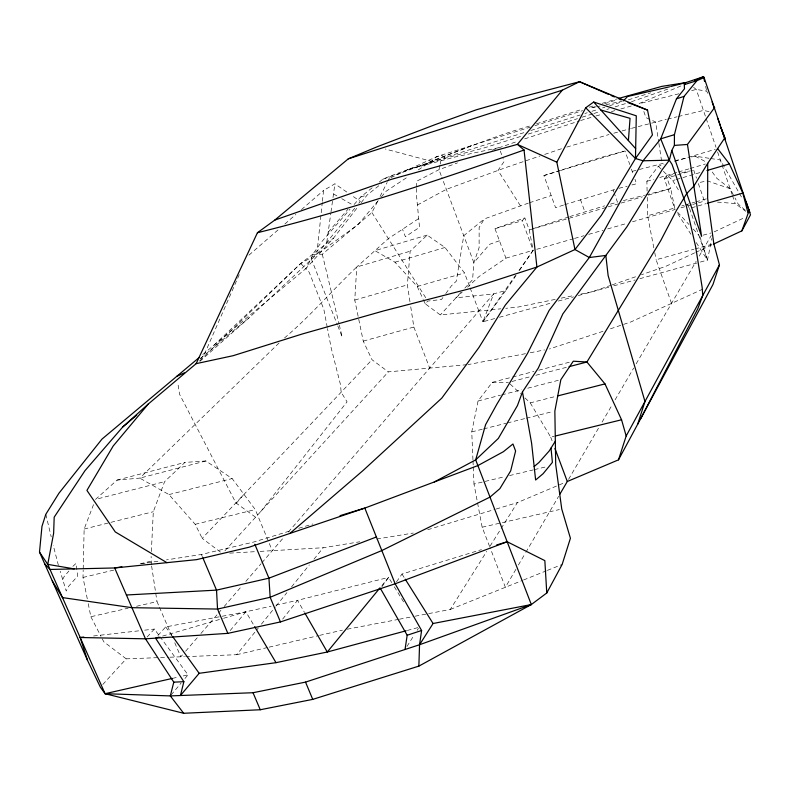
<?xml version="1.0" encoding="UTF-8"?>
<svg xmlns="http://www.w3.org/2000/svg" width="790" height="790" viewBox="0 0 790 790"><rect width="100%" height="100%" fill="white"/><g stroke="black" fill="none" stroke-linecap="round" stroke-linejoin="round"><path stroke-width="0.59" stroke-dasharray="3.95 2.96" d="M87.285 598.869L82.999 577.441L83.177 570.183M83.197 568.978L84.145 529.053L93.773 503.951M416.389 188.385L416.271 193.106L419.52 227.313L405.398 236.743L402.525 229.248M416.419 187.21L416.557 181.305L438.964 169.682L457.538 162.858M151.433 564.791L151.127 556.397M151.364 551.568L153.309 511.713L164.606 481.624L184.929 462.417L205.844 460.965L232.142 478.552L255.279 509.58L272.303 550.679M466.9 364.694L388.334 371.873L372.031 359.736L363.252 341.122L354.769 300.052L356.754 266.981L388.364 238.6L418.69 218.573M409.971 301.77L407.373 284.904L410.158 251.2L427.163 235.104L445.007 247.487L464.49 272.935L469.714 286.8M199.88 361.395L249.344 317.57L316.81 254.419L322.281 202.526M322.409 201.312L323.554 190.449L334.901 183.833L347.62 192.612M326.784 242.273L330.832 213.103M331 211.908L332.837 198.725M332.995 197.53L334.901 183.833M700.345 262.053L707.465 260.098L711.869 238.412M472.953 459.79L471.749 431.883L478.059 400.984L492.288 382.321L511.347 377.353M439.921 165.228L438.964 169.682L441.422 176.239M440.168 164.123L440.889 160.785L445.481 158.119L483.944 147.977L522.467 135.9M202.754 354.542L305.789 268.679L311.28 258.745L312.682 254.38L321.728 241.74L350.059 209.172M494.678 318.558L482.907 321.787L493.661 293.89L505.847 290.473L516.077 275.414M239.232 274.683L203.948 355.293L200.62 358.828M312.682 254.38L322.29 254.242L371.932 212.589L377.906 200.759M380.069 196.463L387.13 182.48M387.673 181.404L390.379 176.032L407.403 169.732L445.481 158.119M62.696 579.445L64.158 576.572L68.898 571.012M515.919 569.304L505.393 587.286L490.047 547.618M518.388 565.067L525.202 553.435M525.824 552.378L558.639 496.308M568.543 479.372L599.561 426.373M602.049 422.127L611.974 405.171M615.074 399.868L633.689 368.061M636.167 363.825L696.138 261.352M699.209 256.098L711.296 235.45M528.372 203.119L484.3 218.929L479.135 227.53L479.115 247.635L473.862 262.645L472.588 279.68L464.283 288.745M415.125 616.2L450.26 609.465L486.768 551.361M490.027 546.176L500.455 529.577M501.107 528.54L517.411 502.598L565.038 482.453M406.949 646.467L413.98 635.357M417.179 630.302L418.463 628.287M519.494 270.397L533.132 250.331L529.261 229.92L524.837 217.862L494.984 228.725L505.906 258.162L479.076 276.52L467.532 287.165M470.149 287.955L482.907 321.787L515.445 275.493M518.981 270.457L533.132 250.331L522.23 220.696L524.837 217.862M396.511 581.845L402.001 574.034L481.456 549.633M381.876 586.782L388.562 577.411L391.741 582.605M442.923 297.534L441.511 299.489L427.825 301.069L425.237 303.785L440.326 314.963L500.86 308.821M445.757 293.623L451.426 285.812L456.274 281.22L463.76 235.726L484.3 218.929M482.907 321.787L505.847 290.473M632.494 221.773L675.075 209.528L664.36 178.797L666.345 176.091L673.485 174.541M647.099 191.141L646.882 181.295L658.307 166.265L664.123 164.527M327.257 327.337L323.821 309.226L309.196 272.293L305.789 268.679L333.499 238.165L358.176 206.536M361.158 202.704L367.143 195.031L381.649 183.487M260.502 511.831L347.067 401.834L341.132 392.225L340.529 384.819L331.158 347.857L327.495 328.541M282.672 619.113L297.544 600.331L388.562 577.411L380.81 586.861M185.68 656.618L236.674 654.712L258.32 627.971M261.411 624.149L275.325 606.947M276.095 605.999L286.918 592.619M291.55 586.891L309.334 564.919M313.966 559.192L323.248 547.727L359.766 541.782M213.912 345.181L300.753 263.465L316.81 254.419L354.868 208.047M358.769 203.297L360.329 201.401L351.53 195.318M230.196 630.548L245.868 611.776L271.108 606.187M378.242 200.601L358.048 224.686L316.81 254.419M381.353 196.898L386.004 191.338L408.163 176.624M171.084 694.993L181.088 683.093M184.929 678.511L188.01 674.848L160.094 636.858M236.328 503.21L243.192 495.212M328.176 232.26L348.054 209.153M182.431 654.94L180.821 656.806L174.501 642.161M185.64 651.217L197.678 637.254M200.887 633.531L217.744 613.978M218.544 613.05L220.953 610.255M224.163 606.532L241.809 586.052M245.828 581.4L261.075 563.714M261.875 562.776L283.551 537.635M288.37 532.045L493.661 293.89L455.978 297.82L440.326 314.963M354.108 204.521L360.586 197.075L373.897 186.381M157.891 635.555L165.683 626.934L245.868 611.776L254.034 625.562M147.098 637.046L154.366 629.067L159.383 635.891M460.965 292.379L455.978 297.82L462.199 292.083M102.779 684.505L126.212 658.85L168.695 657.26M224.874 550.837L388.334 371.873M220.459 552.111L202.191 538.336L372.031 359.736M199.574 360.921L300.753 263.465L333.499 238.165M72.848 566.381L76.028 563.389L77.657 576.098L68.513 586.407L66.222 591.029L60.188 571.229M279.068 342.978L139.771 478.118L117.058 480.103L95.531 499.389L164.606 481.624M284.479 337.982C310.411 316.04 332.254 290.305 356.754 266.981L410.158 251.2M200.413 358.433L249.344 317.57M248.919 255.17L280.243 228.004M284.854 224.014L295.904 214.426M301.434 209.627L323.554 190.449M379.289 182.046L382.844 179.192L390.379 176.032M418.226 169.939L431.32 161.249L436.979 156.519L530.258 127.131M417.397 205.005L446.35 189.343L506.301 167.391L540.005 155.995M390.833 177.661L436.979 156.519L442.222 155.521L444.987 157.447L524.935 132.335M714.19 231.865L745 217.418M694.667 252.869L665.891 266.289L641.401 274.752M695.773 252.356L712.284 244.653M702.893 289.081L630.924 321.925L608.813 329.351M667.777 89.102L631.487 101.713M450.26 609.465L522.417 580.443M523.553 579.979L546.255 570.854M547.381 570.39L562.144 564.455M471.344 145.686L431.32 161.249L385.293 149.014M382.844 179.192C432.604 162.72 480.172 140.146 530.683 125.738M680.911 85.952L637.412 104.27M492.121 150.169L517.667 141.272M499.448 240.753L489.603 244.327L473.862 262.645L441.837 177.325M611.085 285.249L592.431 291.698L579.218 294.433M612.25 284.844L636.74 276.372M417.001 166.996L444.987 157.447M524.649 138.892L579.445 120.9M544.656 154.425L562.095 148.53M563.487 205.074L555.587 207.691L543.915 175.568L601.506 157.289L624.999 150.969L629.798 164.567M602.997 331.306L549.396 348.983M529.517 202.744L551.173 195.535M536.509 123.803L582.161 109.287M564.613 204.699L617.77 188.613M568.602 216.974L529.261 229.92L607.056 207.187M569.758 216.588L604.617 205.844M534.919 125.669L582.615 110.649M595.364 106.63L590.762 108.082L595.433 107.045M604.567 103.737L617.217 99.747M530.811 130.488L580.186 114.975M584.886 113.493L587.237 112.763M591.937 111.281L597.823 109.435M602.523 107.953L604.873 107.223M609.574 105.742L622.51 101.683M628.386 99.836L650.723 92.815M528.303 134.063L577.431 118.668M582.131 117.187L592.707 113.869M593.883 113.503L599.758 111.666M606.809 109.455L609.159 108.714M615.035 106.877L625.611 103.559M580.611 120.524L594.761 116.318M360.586 197.075L367.143 195.031M566.746 147.088L609.021 134.527M289.288 531.176L253.886 541.989L201.42 554.462L166.473 559.893M298.729 528.283L312.889 523.958M543.915 175.568L559.192 170.926M560.367 170.571L624.999 150.969M427.716 529.725L494.984 509.382M496.169 509.027L517.411 502.598M427.163 235.104L374.924 250.667L394.961 262.201L417.229 286.494L423.233 299.469M674.581 161.417L715.276 149.29M589.231 107.193L593.942 105.791M602.187 103.332L617.504 98.78M646.882 181.295L653.903 179.221M659.749 177.493L677.307 172.309M678.472 171.963L688.999 168.853M690.174 168.507L705.381 164.014M494.984 228.725L522.23 220.696M664.36 178.797L692.544 170.492M394.961 262.201L445.007 247.487M663.403 171.311L672.754 180.564L675.114 179.873M676.299 179.528L699.901 172.595M610.443 204.136L617.434 202.092L614.264 193.165M608.231 206.842L620.022 203.395M621.197 203.05L642.408 196.848M648.304 195.13L670.7 188.583L666.345 176.091M162.592 636.088L222.415 618.629M223.59 618.284L245.868 611.776M354.769 300.052L407.373 284.904M653.824 247.863L647.642 215.749L675.875 207.622M681.76 205.933L684.11 205.252M685.295 204.916L694.706 202.201M695.881 201.865L706.467 198.823M505.906 258.162L533.132 250.331M536.687 249.314L573.352 238.768M574.537 238.432L583.998 235.706M588.728 234.353L602.928 230.265M607.658 228.912L626.579 223.471M680.94 207.839L686.806 206.15M687.981 205.815L691.497 204.808M692.672 204.472L697.363 203.119M698.538 202.783L704.404 201.094L698.083 182.796L707.277 180.851L730.138 188.701L734.424 196.878M417.229 286.494L464.49 272.935M687.033 204.274L689.512 208.392L706.102 203.632M595.946 115.982L601.871 114.303M611.351 111.627L614.906 110.63M620.822 108.951L632.671 105.603M703.08 235.183L710.872 233.001M363.252 341.122L413.861 327.06L410.711 306.579M671.53 303.4L656.115 259.752L693.798 249.285M694.973 248.959L711.464 244.377M613.761 133.224L620.871 131.268M622.046 130.942L630.341 128.661M631.526 128.336L666.355 119.369M499.399 317.264L552.388 302.698M558.273 301.079L573.589 296.882M578.3 295.579L609.031 287.135M613.781 285.842L635.12 279.976M639.87 278.673L699.16 262.379M407.324 630.45L417.92 627.596M407.403 169.732L455.336 156.943L499.043 147.621M632.188 171.361L638.142 169.801M639.337 169.485L665.506 162.77M117.058 480.103L184.929 462.417M512.532 377.037L533.971 371.448M538.74 370.214L570.894 361.83M205.844 460.965L139.771 478.118L168.981 494.579L195.179 524.313L202.191 538.336M511.969 381.481L529.813 376.84M535.768 375.299L567.892 366.955M618.945 188.306L627.161 186.183M631.862 184.978L636.562 183.764L634.972 179.251M478.059 400.984L500.524 395.197M501.709 394.891L521.815 389.727M527.73 388.206L558.471 380.296M623.35 200.591L644.66 195.189M645.845 194.883L670.7 188.583L675.075 209.528M168.981 494.579L232.142 478.552M525.004 397.963L530.248 402.87L556.338 396.244M678.857 93.793L640.967 103.263L641.678 105.327M691.615 90.603L696.257 89.448L706.675 91.136L707.771 93.299M84.145 529.053L153.309 511.713M471.749 431.883L482.433 429.207M483.618 428.911L506.183 423.252M507.368 422.956L525.172 418.493M526.357 418.196L552.477 411.639M195.179 524.313L255.279 509.58M530.248 402.87L550.719 437.147L554.254 436.278M667.56 119.083L677.119 116.782M678.314 116.495L703.426 110.452L709.064 111.558M82.999 577.441L116.357 569.481M140.176 563.784L150.89 561.226M489.603 546.492L482.157 527.226L474 484.053L504.79 476.696M509.52 475.57L533.211 469.912M534.395 469.625L547.421 466.515M236.674 654.712L267.909 647.425M269.113 647.148L318.37 635.654M319.575 635.377L342.425 630.153M88.233 603.639L90.85 616.733L128.138 608.201M136.561 606.276L157.003 601.605L158.948 606.108M482.157 527.226L559.369 509.56M172.388 678.403L178.392 677.03M183.201 675.944L188.01 674.848M674.917 160.676L687.942 157.773M691.527 156.983L695.111 156.183L709.529 158.346M275.907 605.12L297.544 600.331L304.219 611.934M596.598 106.788L600.104 106.018M605.94 104.724L622.293 101.12M681.819 172.733L690.154 170.926M555.202 299.39L517.973 307.083L505.748 308.327M561.206 298.156L573.214 295.667M525.488 353.683L468.105 364.585M530.278 352.745L544.616 349.931M347.264 629.215L398.16 619.459M399.375 619.222L413.911 616.437M376.81 539.007L413.328 533.053M141.163 563.833L145.992 563.082M147.197 562.895L160.449 560.831M93.546 635.98L139.771 630.726M144.639 630.173L154.366 629.067M229.692 553.148L255.259 551.667M260.127 551.38L323.248 547.727M169.899 657.211L184.465 656.668M492.288 382.321L508.405 382.4M717.429 202.112L735.194 203.504L745.711 211.295M710.724 158.523L720.332 159.975L742.817 199.406M695.111 156.183L704.157 160.913L705.559 162.849M333.499 193.935L337.616 196.295M341.734 198.645L352.024 204.531M255.585 517.213L235.894 502.894L179.597 394.368L177.691 382.37M126.212 658.85L103.796 641.796L101.545 637.431M730.138 188.701L716.846 178.323L711.198 170.591M693.6 87.354L696.257 89.448L705.786 117.364M745.217 210.209L738.176 204.037L734.967 197.905M510.152 384.039L520.63 393.864M658.307 166.265L662.553 170.472M300.753 263.465L305.789 268.679M677.543 212.184L689.058 224.597M693.166 229.031L698.923 235.232M165.683 626.934L172.092 635.812M677.721 213.656L690.944 234.294M696.227 242.55L707.465 260.098L699.743 236.121M520.393 205.775L497.996 170.433L504.129 161.486L503.042 158.523M371.932 212.589L425.85 297.949M402.001 574.034L405.24 579.188M394.289 586.763L405.102 604.419M672.754 180.564L679.588 191.901M90.85 616.733L100.982 636.345M423.736 300.546L425.237 303.785M159.432 607.233L171.588 635.397M201.42 554.462L202.368 556.683M311.28 258.745L337.36 324.779M337.804 325.895L342.208 337.063L339.344 325.134M413.861 327.06L429.691 368.101M550.719 437.147L552.842 442.834M500.287 151.028L501.956 155.571M580.423 199.475L584.798 211.641M613.07 189.817L613.87 192.049M631.388 169.1L633.383 174.748M643.83 111.499L645.973 117.641L655.601 121.956L658.692 142.17M689.512 208.392L707.465 260.098M693.719 170.146L696.494 178.194M706.181 118.52L716.007 147.305M717.577 151.907L732.083 194.389M732.468 195.535L735.194 203.504M58.401 565.354L53.207 545.209M322.29 254.242L339.058 323.94M45.82 514.29L51.222 536.884M705.638 86.337L706.675 91.136M654.742 252.612L656.115 259.752M658.88 143.355L661.615 161.18M151.611 565.976L157.003 601.605M473.003 461.005L473.21 465.853M473.269 467.068L474 484.053M647.237 197.293L647.642 215.749"/><path stroke-width="1.19" d="M723.364 133.816L724.894 137.746L707.721 163.323L707.643 198.478L713.814 243.715L719.443 264.897L712.975 284.489L618.501 459.839L567.299 481.495L559.873 494.185M434.293 481.969L475.689 459.869L498.332 438.43L517.44 405.586L522.457 391.919L538.296 368.081L562.826 313.926L626.944 226.75L662.198 169.722L669.337 160.182L671.806 150.446L674.384 145.409L674.433 134.665L684.012 96.439L696.918 80.679L704.087 77.578L750.5 214.831L741.859 230.868L713.38 244.14M618.501 459.839L626.174 435.981L621.562 419.776L604.982 383.901L586.921 362.018L573.283 361.208L560.841 379.684L554.856 411.047L555.706 464.54L561.749 509.017L570.419 538.257L562.144 564.455L546.769 592.984L531.314 604.557L418.868 666.118L312.731 699.377L260.256 709.756L183.655 713.271L105.07 693.699L47.746 564.366L53.631 533.319L54.194 517.164L84.955 470.702L122.756 426.965L148.303 403.996L196.147 363.657L233.139 355.697L302.432 333.943L383.624 310.934L471.462 288.261L536.914 267.04L574.972 249.541L601.486 215.137L635.476 158.504L636.286 115.804L593.665 102.038L585.726 107.776L556.832 162.177L574.972 249.541L589.32 257.52L605.831 255.447L608.122 275.542L644.976 401.498L637.688 424.23M418.868 666.118L419.549 644.739L421.603 630.499L395.138 583.79L364.812 508.089L340.036 515.663M628.406 140.59L630.045 118.332L600.864 110.027M704.087 77.578L703.544 76.729L685.69 82.634L684.288 84.639L684.486 88.776L676.477 98.79L660.717 138.833L643.05 160.785L589.32 257.52L549.09 310.49L527.493 353.446L496.959 404.046L485.583 424.674L475.689 459.869L531.314 604.557L419.549 644.739L305.532 682.106L253.027 692.721L170.314 695.911L105.07 693.699L100.36 687.162L87.542 660.41L39.5 552.101L41.969 526.347L45.82 514.29L58.924 493.246L101.979 439.102L199.041 357.663M405.033 649.499L407.176 635.239L380.533 588.649M159.067 637.115L155.551 638.152L183.863 681.701L180.436 695.516L199.179 673.307L276.006 662.672L327.287 652.007L406.149 630.766M44.714 563.853L50.007 569.462L114.659 567.961L145.478 638.814L173.79 682.155L170.314 695.911L183.655 713.271M741.859 230.868L749.295 210.14M196.147 363.657L257.431 232.734L274.792 220.084L348.291 158.839L377.028 146.822L435.833 124.366L476.222 109.83L518.378 97.763L579.534 81.716L647.524 110.096L652.431 134.912L635.476 158.504L585.726 107.776M640.512 418.986L697.708 308.969L702.754 295.519L702.162 287.471L695.575 246.431L686.115 204.966L672.023 164.399L669.337 160.182L660.717 138.833L674.433 134.665M626.174 435.981L719.443 264.897M707.721 163.323L693.867 186.114L686.737 193.53L676.418 210.495L660.677 240.703L586.921 362.018L569.077 366.649M555.331 441.205L549.159 451.031L538.899 462.545L534.149 466.505M419.549 644.739L433.068 623.508L531.314 604.557M671.806 150.446L701.609 236.388L687.458 144.461L714.683 107.44M380.029 587.8L327.287 652.007L304.822 612.981M608.813 94.484L579.534 81.716L562.292 90.178L517.391 144.392L391.228 179.369L274.792 220.084M148.303 403.996L113.197 445.995L86.92 490.402L115.281 531.937L166.907 562.658M623.458 100.863L627.566 96.489L669.525 86.821M289.861 533.448L363.124 470.455L441.788 398.13L478.908 347.551L505.324 305.078L536.914 267.04L524.046 150.001L517.391 144.392L556.832 162.177M122.756 426.965L136.729 415.165M176.733 376.376L184.356 372.85M694.825 80.412L703.544 76.729L704.591 81.528M376.386 536.983L268.936 578.171L216.529 590.13L126.42 594.989M546.769 592.984L544.843 560.624L507.17 541.743L395.138 583.79L280.44 621.928L227.846 633.363L145.478 638.814L80.165 637.5L87.542 660.41M524.046 150.001C436.337 181.216 347.837 210.288 257.431 232.734M407.176 635.239L421.603 630.499M348.291 158.839L562.292 90.178M683.409 83.365L685.69 82.634L661.852 86.377L618.679 98.424M684.288 84.639L696.918 80.679M676.477 98.79L684.012 96.439M496.653 544.972L507.17 541.743M706.981 170.512L729.407 163.925L742.837 193.096L747.923 212.668M707.287 203.297L742.837 193.096M670.71 86.535L685.69 82.634M557.533 395.948L604.982 383.901M555.439 435.991L621.562 419.776M105.07 693.699L172.388 678.403M121.887 566.835L114.659 567.961L196.572 559.646L249.265 547.174L364.812 508.089L477.891 465.577L503.388 451.712L512.947 444L515.603 451.001L510.686 470.87L499.863 488.674L489.998 497.098L381.827 550.551L270.16 597.289L217.536 609.06L131.94 607.688L62.479 597.596L52.239 580.828M80.165 637.5L83.809 637.086M674.384 145.409L687.458 144.461M173.79 682.155L183.863 681.701M669.337 160.182L643.05 160.785L635.476 158.504M74.299 568.899L47.746 564.366L39.5 552.101M628.04 102.621L647.524 110.096M611.065 95.462L614.442 96.933M618.955 98.898L621.207 99.886M593.665 102.038L635.664 148.648M717.606 148.599L729.407 163.925M172.812 636.799L199.179 673.307M405.24 579.188L433.068 623.508M254.656 626.618L276.006 662.672M202.842 557.799L216.529 590.13L217.536 609.06L227.846 633.363M253.027 692.721L260.256 709.756M254.824 544.251L268.936 578.171L270.16 597.289L280.44 621.928M305.532 682.106L312.731 699.377M722.988 132.839L720.826 127.279L723.818 135.979M724.203 136.976L725.368 139.968M554.965 448.523L567.299 481.495M746.106 201.894L749.888 212.431M712.126 101.95L713.972 107.322M717.735 118.273L720.44 126.153M723.383 133.994L725.358 139.81M522.457 391.919L531.601 443.18L535.63 480.014L543.105 473.704L552.398 462.387L551.005 448.098"/></g></svg>
